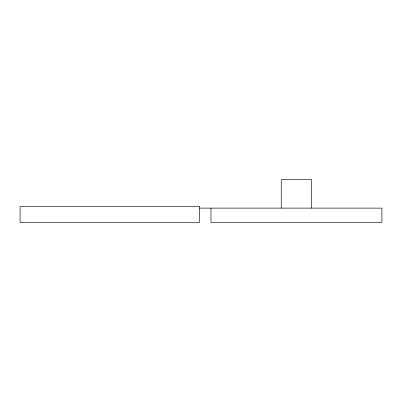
<?xml version="1.0" encoding="UTF-8"?>
<svg xmlns="http://www.w3.org/2000/svg" width="402" height="402" viewBox="0 0 402 402"><rect width="100%" height="100%" fill="white"/><g stroke="black" fill="none" stroke-linecap="round" stroke-linejoin="round"><path stroke-width="0.6" d="M199.578 208.12L381.9 208.12L381.9 222.366L210.97 222.366L210.97 208.12M311.63 208.12L311.63 179.634L281.239 179.634L281.239 208.12M199.578 206.698L20.1 206.698L20.1 222.366L199.578 222.366L199.578 206.698"/></g></svg>
